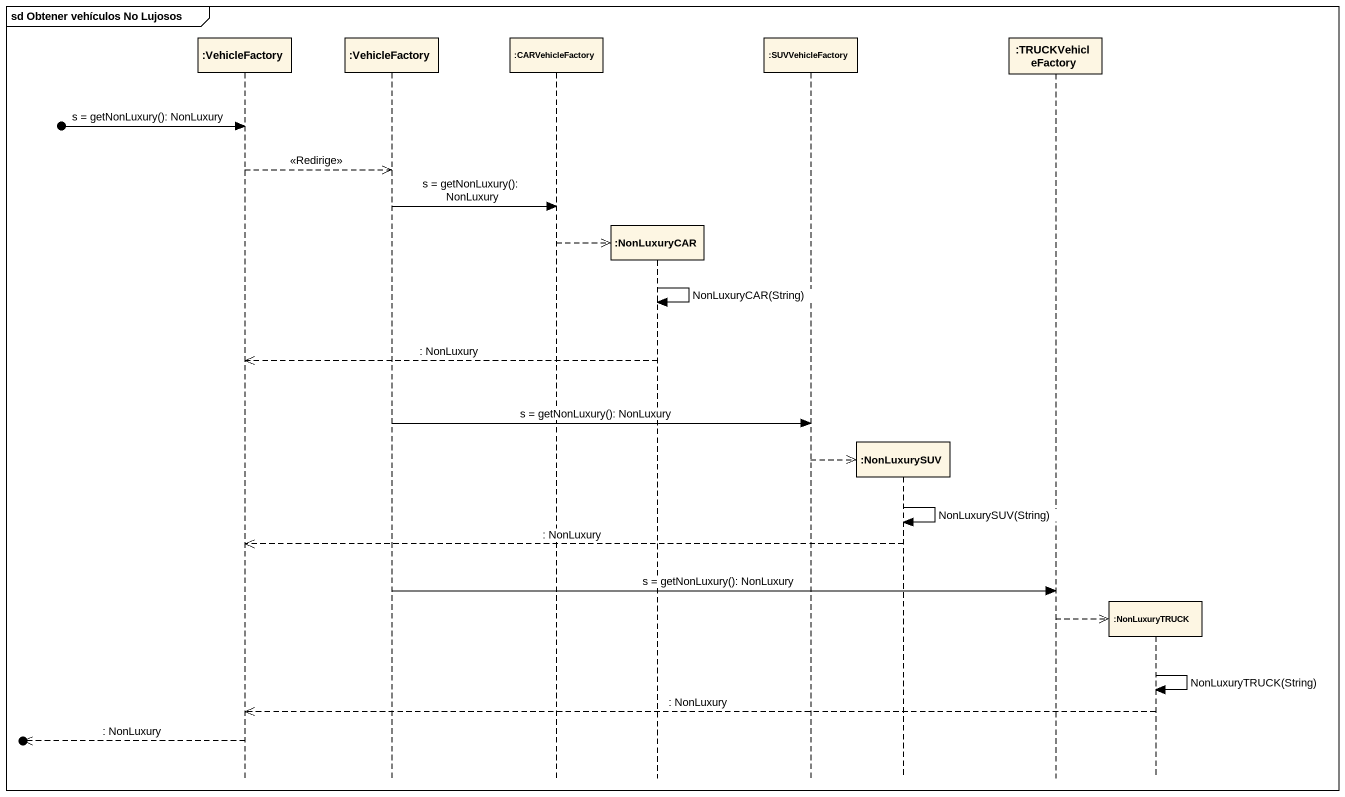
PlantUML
@startuml
mainframe sd Obtener vehículos No Lujosos
hide footbox
participant ":VehicleFactory" as VehicleFactory
participant ":VehicleFactory" as VehicleFactory_2
participant ":CARVehicleFactory" as CARVehicleFactory
participant ":NonLuxuryCAR" as NonLuxuryCAR
participant ":SUVVehicleFactory" as SUVVehicleFactory
participant ":NonLuxurySUV" as NonLuxurySUV
participant ":TRUCKVehicleFactory" as TRUCKVehicleFactory
participant ":NonLuxuryTRUCK" as NonLuxuryTRUCK

[o-> VehicleFactory : s = getNonLuxury(): NonLuxury
VehicleFactory -->> VehicleFactory_2 : <<Redirige>>
VehicleFactory_2 -> CARVehicleFactory : s = getNonLuxury(): NonLuxury
CARVehicleFactory -->> NonLuxuryCAR **
NonLuxuryCAR -> NonLuxuryCAR : NonLuxuryCAR(String)
NonLuxuryCAR -->> VehicleFactory : : NonLuxury
VehicleFactory_2 -> SUVVehicleFactory : s = getNonLuxury(): NonLuxury
SUVVehicleFactory -->> NonLuxurySUV **
NonLuxurySUV -> NonLuxurySUV : NonLuxurySUV(String)
NonLuxurySUV -->> VehicleFactory : : NonLuxury
VehicleFactory_2 -> TRUCKVehicleFactory : s = getNonLuxury(): NonLuxury
TRUCKVehicleFactory -->> NonLuxuryTRUCK **
NonLuxuryTRUCK -> NonLuxuryTRUCK : NonLuxuryTRUCK(String)
NonLuxuryTRUCK -->> VehicleFactory : : NonLuxury
[o<<-- VehicleFactory : : NonLuxury
@enduml
